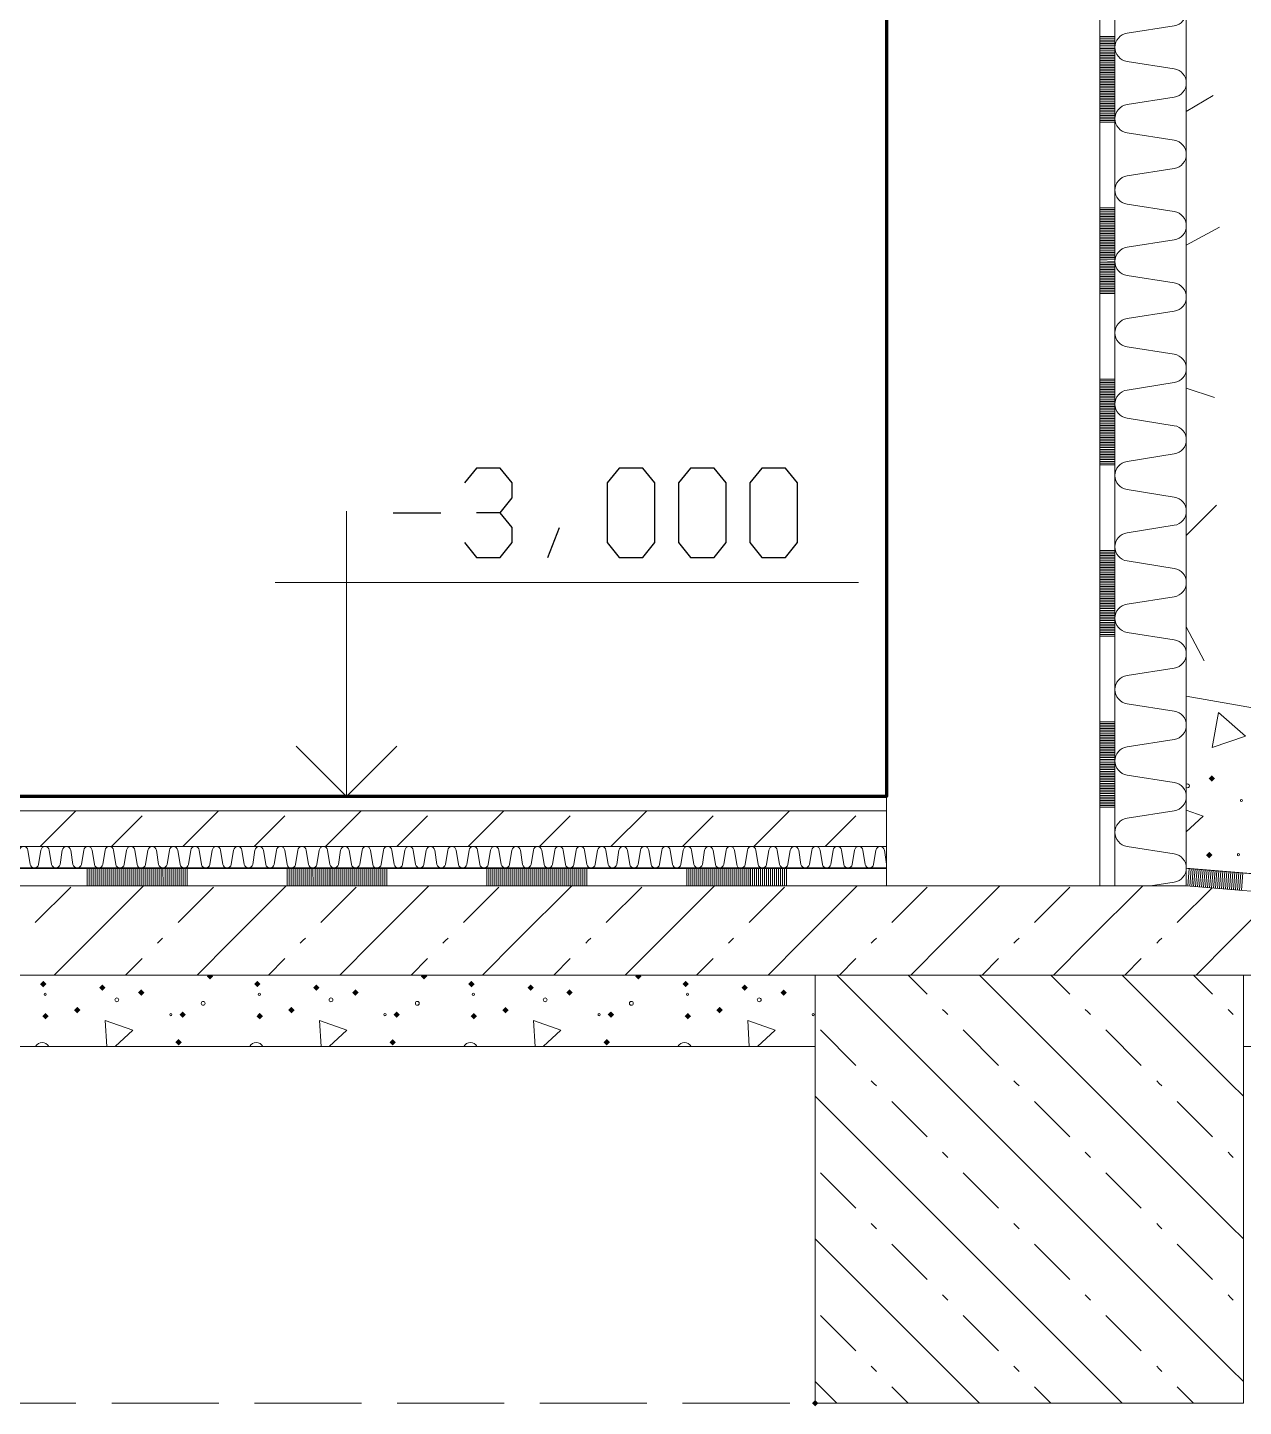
# Model space of a CAD drawing. Header units: millimetres. Extents: x 9557 to 76822, y 14597 to 67378.
# Drawn here: x 58604 to 60308, y 54485 to 56417 of the extents above; entities that cross this region are included whole.
import ezdxf

# ---------------------------------------------------------------- set-up
doc = ezdxf.new("R2010")
doc.units = ezdxf.units.MM
doc.layers.add('PDF_Geometry', color=7, linetype='Continuous')
doc.layers.add('PDF_Solid Fills', color=7, linetype='Continuous')

msp = doc.modelspace()

# ---------------------------------------------------------------- hatches: boundary and pattern name
at = {"layer": 'PDF_Solid Fills', "transparency": 33554559}
for points in [[(58855.2, 55088), (58857, 55089.8), (58862.3, 55089.8), (58864.2, 55088), (58859.7, 55083.5)], [(59155.2, 55088), (59157, 55089.8), (59162.3, 55089.8), (59164.2, 55088), (59159.7, 55083.5)], [(59455.2, 55088), (59457, 55089.8), (59462.3, 55089.8), (59464.2, 55088), (59459.7, 55083.5)]]:
    msp.add_hatch(color=256, dxfattribs=at).paths.add_polyline_path(points)

# ---------------------------------------------------------------- linework, layer by layer
at = {"layer": 'PDF_Geometry', "lineweight": 70}
msp.add_lwpolyline([(53260.5, 59639.8), (55883.6, 58167.8), (55883.6, 57989.8), (59807.6, 57989.8), (59807.6, 55339.8), (55883.6, 55339.8), (55883.6, 55506.5), (55586.6, 55506.5), (55586.6, 55673.1), (55289.6, 55673.1), (55289.6, 55839.8), (54992.6, 55839.8), (54992.6, 56006.5), (54695.6, 56006.5), (54695.6, 56173.1), (54398.6, 56173.1), (54398.6, 56339.8), (54101.6, 56339.8), (54101.6, 56506.5), (53804.6, 56506.5), (53804.6, 56673.1), (53507.6, 56673.1), (53507.6, 56839.8), (52457.6, 56839.8)], dxfattribs=at)
at = {"layer": 'PDF_Geometry', "lineweight": 18}
for points in [[(60227.6, 55214.8), (52037.6, 55214.8), (52037.6, 57939.8, -0.368896), (52054.5, 57959.6), (52120.7, 57970, 0.854062), (52120.7, 58009.6), (52054.5, 58020, -0.368936), (52037.6, 58039.8, -0.368904), (52054.5, 58059.6), (52120.7, 58070, 0.854086), (52120.7, 58109.6), (52054.5, 58120)], [(60106.6, 56390.4), (60127.6, 56389.8, -0.368925), (60144.5, 56409.6), (60210.7, 56420, 0.85407), (60210.7, 56459.6), (60144.5, 56470, -0.368925), (60127.6, 56489.8, -0.368893), (60144.5, 56509.6), (60210.7, 56520, 0.854054), (60210.7, 56559.6), (60144.5, 56570, -0.368925), (60127.6, 56589.8)], [(60106.6, 56289.6), (60127.6, 56289.6, -0.368925), (60144.5, 56309.6), (60210.7, 56320, 0.854069), (60210.7, 56359.6), (60144.5, 56370, -0.368893), (60127.6, 56389.8)], [(60106.6, 56090.4), (60127.6, 56089.8, -0.368925), (60144.5, 56109.6), (60210.7, 56120, 0.854069), (60210.7, 56159.6), (60144.5, 56170, -0.368925), (60127.6, 56189.8, -0.368893), (60144.5, 56209.6), (60210.7, 56220, 0.854055), (60210.7, 56259.6), (60144.5, 56270, -0.368925), (60127.6, 56289.8)], [(60144.5, 55570, -0.368925), (60127.6, 55589.8, -0.368893), (60144.5, 55609.6), (60210.7, 55620, 0.854055), (60210.7, 55659.6), (60144.5, 55670, -0.368925), (60127.6, 55689.8, -0.368924), (60144.5, 55709.6), (60210.7, 55720, 0.85407), (60210.7, 55759.6), (60144.5, 55770, -0.368893), (60127.6, 55789.8, -0.368925), (60144.5, 55809.6), (60210.7, 55820, 0.85407), (60210.7, 55859.6), (60144.5, 55870, -0.368925), (60127.6, 55889.8, -0.368893), (60144.5, 55909.6), (60210.7, 55920, 0.854054), (60210.7, 55959.6), (60144.5, 55970, -0.368925), (60127.6, 55989.8, -0.368925), (60144.5, 56009.6), (60210.7, 56020, 0.85407), (60210.7, 56059.6), (60144.5, 56070, -0.368893), (60127.6, 56089.8)], [(60106.6, 55389.6), (60127.6, 55389.8, -0.368925), (60144.5, 55409.6), (60210.7, 55420, 0.85407), (60210.7, 55459.6), (60144.5, 55470, -0.368893), (60127.6, 55489.8, -0.368924), (60144.5, 55509.6), (60210.7, 55520, 0.85407), (60210.7, 55559.6), (60144.5, 55570)], [(60177.6, 55214.8), (60210.7, 55220, 0.854062), (60210.7, 55259.6), (60144.5, 55270, -0.368909), (60127.6, 55289.8, -0.368914), (60144.5, 55309.6), (60210.7, 55320, 0.85407), (60210.7, 55359.6), (60144.5, 55370, -0.368909), (60127.6, 55389.8)], [(60227.6, 55352.8, 0.612227), (60231.9, 55355, 0.612345), (60227.6, 55357.1)], [(59807.6, 55239.8), (52457.6, 55239.8, 0.368974), (52463.5, 55244.9), (52466.7, 55264.7, -0.854072), (52478.5, 55264.7), (52481.7, 55244.8, 0.368974), (52487.6, 55239.8, 0.368906), (52493.5, 55244.9), (52496.7, 55264.7, -0.854067), (52508.5, 55264.7), (52511.7, 55244.8, 0.36894), (52517.6, 55239.8, 0.36894), (52523.5, 55244.9), (52526.7, 55264.7, -0.854071), (52538.5, 55264.7), (52541.7, 55244.8, 0.368906), (52547.2, 55239.3), (52547.2, 55214.8)], [(58592.7, 55264.7, -0.854046), (58604.5, 55264.7), (58607.7, 55244.8, 0.368926), (58613.6, 55239.8, 0.368954), (58619.5, 55244.9), (58622.7, 55264.7, -0.854057), (58634.5, 55264.7), (58637.7, 55244.8, 0.368887), (58643.6, 55239.8, 0.368993), (58649.5, 55244.9), (58652.7, 55264.7, -0.854085), (58664.5, 55264.7), (58667.7, 55244.8, 0.368955), (58673.6, 55239.8, 0.368926), (58679.5, 55244.9), (58682.7, 55264.7, -0.854088), (58694.5, 55264.7), (58697.7, 55244.8, 0.368926), (58703.6, 55239.8, 0.368955), (58709.5, 55244.9), (58712.7, 55264.7, -0.854057), (58724.5, 55264.7), (58727.7, 55244.8, 0.368993), (58733.6, 55239.8, 0.368886), (58739.5, 55244.9), (58742.7, 55264.7, -0.854087), (58754.5, 55264.7), (58757.7, 55244.8, 0.368955), (58763.2, 55239.3), (58763.2, 55214.8)], [(58794, 55214.8), (58793.6, 55239.8, -0.368926), (58787.7, 55244.9), (58784.5, 55264.7, 0.854088), (58772.7, 55264.7), (58769.5, 55244.9, -0.368926), (58763.6, 55239.8)], [(58793.6, 55239.8, 0.368955), (58799.5, 55244.9), (58802.7, 55264.7, -0.854098), (58814.5, 55264.7), (58817.7, 55244.8, 0.368993), (58823.6, 55239.8, 0.368953), (58829.5, 55244.9), (58832.7, 55264.7, -0.853982), (58844.5, 55264.7), (58847.7, 55244.8, 0.368955), (58853.6, 55239.8, 0.368993), (58859.5, 55244.9), (58862.7, 55264.7, -0.854088), (58874.5, 55264.7), (58877.7, 55244.8, 0.368954), (58883.6, 55239.8, 0.368926), (58889.5, 55244.9), (58892.7, 55264.7, -0.854046), (58904.5, 55264.7), (58907.7, 55244.8, 0.368926), (58913.6, 55239.8, 0.368952), (58919.5, 55244.9), (58922.7, 55264.7, -0.854056), (58934.5, 55264.7), (58937.7, 55244.8, 0.368887), (58943.6, 55239.8, 0.368993), (58949.5, 55244.9), (58952.7, 55264.7, -0.854088), (58964.5, 55264.7), (58967.7, 55244.8, 0.368954), (58973.2, 55239.3), (58973.2, 55214.8)], [(59004, 55214.8), (59003.6, 55239.8, -0.368924), (58997.7, 55244.9), (58994.5, 55264.7, 0.854087), (58982.7, 55264.7), (58979.5, 55244.9, -0.368926), (58973.6, 55239.8)], [(59003.6, 55239.8, 0.368952), (59009.5, 55244.9), (59012.7, 55264.7, -0.854056), (59024.5, 55264.7), (59027.7, 55244.8, 0.368993), (59033.6, 55239.8, 0.368887), (59039.5, 55244.9), (59042.7, 55264.7, -0.854088), (59054.5, 55264.7), (59057.7, 55244.8, 0.368954), (59063.6, 55239.8, 0.368926), (59069.5, 55244.9), (59072.7, 55264.7, -0.854087), (59084.5, 55264.7), (59087.7, 55244.8, 0.368924), (59093.6, 55239.3), (59093.6, 55214.8)], [(59093.6, 55239.8, 0.368954), (59099.5, 55244.9), (59102.7, 55264.7, -0.854097), (59114.5, 55264.7), (59117.7, 55244.8, 0.368993), (59123.6, 55239.8, 0.368954), (59129.5, 55244.9), (59132.7, 55264.7, -0.853983), (59144.5, 55264.7), (59147.7, 55244.8, 0.368954), (59153.6, 55239.8, 0.368993), (59159.5, 55244.9), (59162.7, 55264.7, -0.854087), (59174.5, 55264.7), (59177.7, 55244.8, 0.368953), (59183.6, 55239.8, 0.368926), (59189.5, 55244.9), (59192.7, 55264.7, -0.854045), (59204.5, 55264.7), (59207.7, 55244.8, 0.368926), (59213.6, 55239.8, 0.368954), (59219.5, 55244.9), (59222.7, 55264.7, -0.854057), (59234.5, 55264.7), (59237.7, 55244.8, 0.368887), (59243.6, 55239.8, 0.368993), (59249.5, 55244.9), (59252.7, 55264.7, -0.854087), (59264.5, 55264.7), (59267.7, 55244.8, 0.368953), (59273.6, 55239.8, 0.368926), (59279.5, 55244.9), (59282.7, 55264.7, -0.854088), (59294.5, 55264.7), (59297.7, 55244.8, 0.368926), (59303.6, 55239.3), (59303.6, 55214.8)], [(59303.6, 55239.8, 0.368954), (59309.5, 55244.9), (59312.7, 55264.7, -0.854057), (59324.5, 55264.7), (59327.7, 55244.8, 0.368993), (59333.6, 55239.8, 0.368887), (59339.5, 55244.9), (59342.7, 55264.7, -0.854084), (59354.5, 55264.7), (59357.7, 55244.8, 0.368955), (59363.6, 55239.8, 0.368926), (59369.5, 55244.9), (59372.7, 55264.7, -0.854088), (59384.5, 55264.7), (59387.7, 55244.8, 0.368926), (59393.6, 55239.8, 0.368955), (59399.5, 55244.9), (59402.7, 55264.7, -0.854098), (59414.5, 55264.7), (59417.7, 55244.8, 0.368993), (59423.6, 55239.8, 0.368955), (59429.5, 55244.9), (59432.7, 55264.7, -0.853981), (59444.5, 55264.7), (59447.7, 55244.8, 0.368955), (59453.6, 55239.8, 0.368993), (59459.5, 55244.9), (59462.7, 55264.7, -0.854088), (59474.5, 55264.7), (59477.7, 55244.8, 0.368954), (59483.6, 55239.8, 0.368926), (59489.5, 55244.9), (59492.7, 55264.7, -0.854046), (59504.5, 55264.7), (59507.7, 55244.8, 0.368926), (59513.6, 55239.8, 0.368955), (59519.5, 55244.9), (59522.7, 55264.7, -0.854056), (59534.5, 55264.7), (59537.7, 55244.8, 0.368887), (59543.6, 55239.8, 0.368993), (59549.5, 55244.9), (59552.7, 55264.7, -0.854088), (59564.5, 55264.7), (59567.7, 55244.8, 0.368954), (59573.6, 55239.8, 0.368926), (59579.5, 55244.9), (59582.7, 55264.7, -0.854087), (59594.5, 55264.7), (59597.7, 55244.8, 0.368926), (59603.2, 55239.3), (59603.2, 55214.8)], [(59634, 55214.8), (59633.6, 55239.8, -0.368993), (59627.7, 55244.9), (59624.5, 55264.7, 0.854056), (59612.7, 55264.7), (59609.5, 55244.9, -0.368953), (59603.6, 55239.8)], [(59807.6, 55245.2), (59804.5, 55264.7, 0.854045), (59792.7, 55264.7), (59789.5, 55244.9, -0.368924), (59783.6, 55239.8, -0.368952), (59777.7, 55244.9), (59774.5, 55264.7, 0.854087), (59762.7, 55264.7), (59759.5, 55244.9, -0.368993), (59753.6, 55239.8, -0.368954), (59747.7, 55244.9), (59744.5, 55264.7, 0.853983), (59732.7, 55264.7), (59729.5, 55244.9, -0.368954), (59723.6, 55239.8, -0.368993), (59717.7, 55244.9), (59714.5, 55264.7, 0.854097), (59702.7, 55264.7), (59699.5, 55244.9, -0.368952), (59693.6, 55239.8, -0.368926), (59687.7, 55244.9), (59684.5, 55264.7, 0.854087), (59672.7, 55264.7), (59669.5, 55244.9, -0.368926), (59663.6, 55239.8, -0.368954), (59657.7, 55244.9), (59654.5, 55264.7, 0.854088), (59642.7, 55264.7), (59639.5, 55244.9, -0.368887), (59633.6, 55239.8)]]:
    msp.add_lwpolyline(points, format="xyb", dxfattribs=at)
for points in [[(60227.6, 57889.8), (60227.6, 55214.8), (60329.9, 55206.4), (60331.9, 55230.8), (60229.6, 55239.2), (60331.9, 55230.8), (60229.6, 55239.2), (60331.9, 55230.8), (60229.6, 55239.2), (60331.9, 55230.8), (60471.5, 55219.4), (60611, 55207.9), (60750.5, 55196.5), (60890.1, 55185), (61029.6, 55173.6), (60890.1, 55185), (60750.5, 55196.5), (60611, 55207.9), (60471.5, 55219.4), (60331.9, 55230.8), (60229.6, 55239.2)], [(60307.6, 54989.8), (61027.6, 54989.8), (61027.6, 56589.8), (61778.2, 57889.8)], [(60127.6, 56284.8), (60106.6, 56284.8), (60106.6, 56404.8), (60106.6, 56284.8), (60106.6, 56404.8), (60106.6, 56284.8), (60106.6, 56404.8), (60127.6, 56404.8), (60127.6, 56524.8), (60127.6, 56644.8)], [(60106.6, 56524.8), (60106.6, 56404.8), (60106.6, 56284.8), (60106.6, 56164.8), (60106.6, 56044.8), (60106.6, 55924.8), (60106.6, 55804.8), (60106.6, 55684.8), (60106.6, 55564.8), (60106.6, 55444.8), (60106.6, 55324.8), (60106.6, 55214.8), (60106.6, 55324.8), (60106.6, 55444.8), (60106.6, 55564.8), (60106.6, 55684.8), (60106.6, 55804.8), (60106.6, 55924.8), (60106.6, 56044.8), (60106.6, 56164.8), (60106.6, 56284.8), (60106.6, 56404.8), (60106.6, 56524.8)], [(60127.6, 56044.8), (60106.6, 56044.8), (60106.6, 56164.8), (60106.6, 56044.8), (60106.6, 56164.8), (60106.6, 56044.8), (60106.6, 56164.8), (60127.6, 56164.8), (60127.6, 56284.8), (60127.6, 56404.8)], [(60106.6, 56402.4), (60127.6, 56402.4)], [(60106.6, 56400), (60127.6, 56400)], [(60106.6, 56397.6), (60127.6, 56397.6)], [(60106.6, 56395.2), (60127.6, 56395.2)], [(60106.6, 56392.8), (60127.6, 56392.8)], [(60106.6, 56388), (60127.6, 56388)], [(60106.6, 56385.6), (60127.6, 56385.6)], [(60106.6, 56383.2), (60127.6, 56383.2)], [(60106.6, 56380.8), (60127.6, 56380.8)], [(60106.6, 56378.4), (60127.6, 56378.4)], [(60106.6, 56376), (60127.6, 56376)], [(60106.6, 56373.6), (60127.6, 56373.6)], [(60106.6, 56371.2), (60127.6, 56371.2)], [(60106.6, 56368.8), (60127.6, 56368.8)], [(60106.6, 56366.4), (60127.6, 56366.4)], [(60106.6, 56364), (60127.6, 56364)], [(60106.6, 56361.6), (60127.6, 56361.6)], [(60106.6, 56359.2), (60127.6, 56359.2)], [(60106.6, 56356.8), (60127.6, 56356.8)], [(60106.6, 56354.4), (60127.6, 56354.4)], [(60106.6, 56352), (60127.6, 56352)], [(60106.6, 56349.6), (60127.6, 56349.6)], [(60106.6, 56347.2), (60127.6, 56347.2)], [(60106.6, 56344.8), (60127.6, 56344.8)], [(60106.6, 56342.4), (60127.6, 56342.4)], [(60106.6, 56340), (60127.6, 56340)], [(60106.6, 56337.6), (60127.6, 56337.6)], [(60106.6, 56335.2), (60127.6, 56335.2)], [(60106.6, 56332.8), (60127.6, 56332.8)], [(60106.6, 56330.4), (60127.6, 56330.4)], [(60106.6, 56328), (60127.6, 56328)], [(60106.6, 56325.6), (60127.6, 56325.6)], [(60106.6, 56323.2), (60127.6, 56323.2)], [(60106.6, 56320.8), (60127.6, 56320.8)], [(60106.6, 56318.4), (60127.6, 56318.4)], [(60106.6, 56316), (60127.6, 56316)], [(60106.6, 56313.6), (60127.6, 56313.6)], [(60106.6, 56311.2), (60127.6, 56311.2)], [(60106.6, 56308.8), (60127.6, 56308.8)], [(60106.6, 56306.4), (60127.6, 56306.4)], [(60106.6, 56304), (60127.6, 56304)], [(60227.6, 56299.9), (60265.2, 56322.2)], [(60106.6, 56301.6), (60127.6, 56301.6)], [(60106.6, 56299.2), (60127.6, 56299.2)], [(60106.6, 56296.8), (60127.6, 56296.8)], [(60106.6, 56294.4), (60127.6, 56294.4)], [(60106.6, 56292), (60127.6, 56292)], [(60106.6, 56287.2), (60127.6, 56287.2)], [(60127.6, 55804.8), (60106.6, 55804.8), (60106.6, 55924.8), (60106.6, 55804.8), (60106.6, 55924.8), (60106.6, 55804.8), (60106.6, 55924.8), (60127.6, 55924.8), (60127.6, 56044.8), (60127.6, 56164.8)], [(60106.6, 56162.4), (60127.6, 56162.4)], [(60106.6, 56160), (60127.6, 56160)], [(60106.6, 56157.6), (60127.6, 56157.6)], [(60106.6, 56155.2), (60127.6, 56155.2)], [(60106.6, 56152.8), (60127.6, 56152.8)], [(60106.6, 56150.4), (60127.6, 56150.4)], [(60106.6, 56148), (60127.6, 56148)], [(60106.6, 56145.6), (60127.6, 56145.6)], [(60106.6, 56143.2), (60127.6, 56143.2)], [(60106.6, 56140.8), (60127.6, 56140.8)], [(60106.6, 56138.4), (60127.6, 56138.4)], [(60106.6, 56136), (60127.6, 56136)], [(60106.6, 56133.6), (60127.6, 56133.6)], [(60106.6, 56131.2), (60127.6, 56131.2)], [(60274.2, 56137.7), (60227.6, 56112.4)], [(60106.6, 56128.8), (60127.6, 56128.8)], [(60106.6, 56126.4), (60127.6, 56126.4)], [(60106.6, 56124), (60127.6, 56124)], [(60106.6, 56121.6), (60127.6, 56121.6)], [(60106.6, 56119.2), (60127.6, 56119.2)], [(60106.6, 56116.8), (60127.6, 56116.8)], [(60106.6, 56114.4), (60127.6, 56114.4)], [(60106.6, 56112), (60127.6, 56112)], [(60106.6, 56109.6), (60127.6, 56109.6)], [(60106.6, 56107.2), (60127.6, 56107.2)], [(60106.6, 56104.8), (60127.6, 56104.8)], [(60106.6, 56102.4), (60127.6, 56102.4)], [(60106.6, 56100), (60127.6, 56100)], [(60106.6, 56097.6), (60127.6, 56097.6)], [(60106.6, 56095.2), (60127.6, 56095.2)], [(60106.6, 56092.8), (60127.6, 56092.8)], [(60106.6, 56088), (60127.6, 56088)], [(60106.6, 56085.6), (60127.6, 56085.6)], [(60106.6, 56083.2), (60127.6, 56083.2)], [(60106.6, 56080.8), (60127.6, 56080.8)], [(60106.6, 56078.4), (60127.6, 56078.4)], [(60106.6, 56076), (60127.6, 56076)], [(60106.6, 56073.6), (60127.6, 56073.6)], [(60106.6, 56071.2), (60127.6, 56071.2)], [(60106.6, 56068.8), (60127.6, 56068.8)], [(60106.6, 56066.4), (60127.6, 56066.4)], [(60106.6, 56064), (60127.6, 56064)], [(60106.6, 56061.6), (60127.6, 56061.6)], [(60106.6, 56059.2), (60127.6, 56059.2)], [(60106.6, 56056.8), (60127.6, 56056.8)], [(60106.6, 56054.4), (60127.6, 56054.4)], [(60106.6, 56052), (60127.6, 56052)], [(60106.6, 56049.6), (60127.6, 56049.6)], [(60106.6, 56047.2), (60127.6, 56047.2)], [(60127.6, 55564.8), (60106.6, 55564.8), (60106.6, 55684.8), (60106.6, 55564.8), (60106.6, 55684.8), (60106.6, 55564.8), (60106.6, 55684.8), (60127.6, 55684.8), (60127.6, 55804.8), (60127.6, 55924.8)], [(60106.6, 55922.4), (60127.6, 55922.4)], [(60106.6, 55920), (60127.6, 55920)], [(60106.6, 55917.6), (60127.6, 55917.6)], [(60106.6, 55915.2), (60127.6, 55915.2)], [(60106.6, 55912.8), (60127.6, 55912.8)], [(60106.6, 55910.4), (60127.6, 55910.4)], [(60106.6, 55908), (60127.6, 55908)], [(60106.6, 55905.6), (60127.6, 55905.6)], [(60106.6, 55903.2), (60127.6, 55903.2)], [(60106.6, 55900.8), (60127.6, 55900.8)], [(60106.6, 55898.4), (60127.6, 55898.4)], [(60227.6, 55912.1), (60267, 55899.2)], [(60106.6, 55896), (60127.6, 55896)], [(60106.6, 55893.6), (60127.6, 55893.6)], [(60106.6, 55891.2), (60127.6, 55891.2)], [(60106.6, 55888.8), (60127.6, 55888.8)], [(60106.6, 55886.4), (60127.6, 55886.4)], [(60106.6, 55884), (60127.6, 55884)], [(60106.6, 55881.6), (60127.6, 55881.6)], [(60106.6, 55879.2), (60127.6, 55879.2)], [(60106.6, 55876.8), (60127.6, 55876.8)], [(60106.6, 55874.4), (60127.6, 55874.4)], [(60106.6, 55872), (60127.6, 55872)], [(60106.6, 55869.6), (60127.6, 55869.6)], [(60106.6, 55867.2), (60127.6, 55867.2)], [(60106.6, 55864.8), (60127.6, 55864.8)], [(60106.6, 55862.4), (60127.6, 55862.4)], [(60106.6, 55860), (60127.6, 55860)], [(60106.6, 55857.6), (60127.6, 55857.6)], [(60106.6, 55855.2), (60127.6, 55855.2)], [(60106.6, 55852.8), (60127.6, 55852.8)], [(60106.6, 55850.4), (60127.6, 55850.4)], [(60106.6, 55848), (60127.6, 55848)], [(60106.6, 55845.6), (60127.6, 55845.6)], [(60106.6, 55843.2), (60127.6, 55843.2)], [(60106.6, 55840.8), (60127.6, 55840.8)], [(60106.6, 55838.4), (60127.6, 55838.4)], [(60106.6, 55836), (60127.6, 55836)], [(60106.6, 55833.6), (60127.6, 55833.6)], [(60106.6, 55831.2), (60127.6, 55831.2)], [(60106.6, 55828.8), (60127.6, 55828.8)], [(60106.6, 55826.4), (60127.6, 55826.4)], [(60106.6, 55824), (60127.6, 55824)], [(60106.6, 55821.6), (60127.6, 55821.6)], [(60106.6, 55819.2), (60127.6, 55819.2)], [(60106.6, 55816.8), (60127.6, 55816.8)], [(60106.6, 55814.4), (60127.6, 55814.4)], [(60106.6, 55812), (60127.6, 55812)], [(60106.6, 55809.6), (60127.6, 55809.6)], [(60106.6, 55807.2), (60127.6, 55807.2)], [(60227.6, 55705.9), (60269.7, 55748)], [(59050.9, 55339.8), (59050.9, 55739.8)], [(60127.6, 55324.8), (60106.6, 55324.8), (60106.6, 55444.8), (60106.6, 55324.8), (60106.6, 55444.8), (60106.6, 55324.8), (60106.6, 55444.8), (60127.6, 55444.8), (60127.6, 55564.8), (60127.6, 55684.8)], [(60106.6, 55682.4), (60127.6, 55682.4)], [(60106.6, 55680), (60127.6, 55680)], [(60106.6, 55677.6), (60127.6, 55677.6)], [(60106.6, 55675.2), (60127.6, 55675.2)], [(60106.6, 55672.8), (60127.6, 55672.8)], [(60106.6, 55670.4), (60127.6, 55670.4)], [(60106.6, 55668), (60127.6, 55668)], [(60106.6, 55665.6), (60127.6, 55665.6)], [(60106.6, 55663.2), (60127.6, 55663.2)], [(60106.6, 55660.8), (60127.6, 55660.8)], [(60106.6, 55658.4), (60127.6, 55658.4)], [(60106.6, 55656), (60127.6, 55656)], [(60106.6, 55653.6), (60127.6, 55653.6)], [(60106.6, 55651.2), (60127.6, 55651.2)], [(60106.6, 55648.8), (60127.6, 55648.8)], [(58950.9, 55639.8), (59768.5, 55639.8)], [(60106.6, 55646.4), (60127.6, 55646.4)], [(60106.6, 55644), (60127.6, 55644)], [(60106.6, 55641.6), (60127.6, 55641.6)], [(60106.6, 55639.2), (60127.6, 55639.2)], [(60106.6, 55636.8), (60127.6, 55636.8)], [(60106.6, 55634.4), (60127.6, 55634.4)], [(60106.6, 55632), (60127.6, 55632)], [(60106.6, 55629.6), (60127.6, 55629.6)], [(60106.6, 55627.2), (60127.6, 55627.2)], [(60106.6, 55624.8), (60127.6, 55624.8)], [(60106.6, 55622.4), (60127.6, 55622.4)], [(60106.6, 55620), (60127.6, 55620)], [(60106.6, 55617.6), (60127.6, 55617.6)], [(60106.6, 55615.2), (60127.6, 55615.2)], [(60106.6, 55612.8), (60127.6, 55612.8)], [(60106.6, 55610.4), (60127.6, 55610.4)], [(60106.6, 55608), (60127.6, 55608)], [(60106.6, 55605.6), (60127.6, 55605.6)], [(60106.6, 55603.2), (60127.6, 55603.2)], [(60106.6, 55600.8), (60127.6, 55600.8)], [(60106.6, 55598.4), (60127.6, 55598.4)], [(60106.6, 55596), (60127.6, 55596)], [(60106.6, 55593.6), (60127.6, 55593.6)], [(60106.6, 55591.2), (60127.6, 55591.2)], [(60106.6, 55588.8), (60127.6, 55588.8)], [(60106.6, 55586.4), (60127.6, 55586.4)], [(60106.6, 55584), (60127.6, 55584)], [(60106.6, 55581.6), (60127.6, 55581.6)], [(60106.6, 55579.2), (60127.6, 55579.2)], [(60106.6, 55576.8), (60127.6, 55576.8)], [(60106.6, 55574.4), (60127.6, 55574.4)], [(60106.6, 55572), (60127.6, 55572)], [(60227.6, 55577.8), (60252.6, 55530.2)], [(60106.6, 55569.6), (60127.6, 55569.6)], [(60106.6, 55567.2), (60127.6, 55567.2)], [(61027.6, 55339.8), (60227.6, 55480.8)], [(60106.6, 55442.4), (60127.6, 55442.4)], [(60106.6, 55440), (60127.6, 55440)], [(60106.6, 55437.6), (60127.6, 55437.6)], [(60106.6, 55435.2), (60127.6, 55435.2)], [(60127.6, 55444.8), (60127.6, 55324.8), (60127.6, 55214.8)], [(60106.6, 55432.8), (60127.6, 55432.8)], [(60106.6, 55430.4), (60127.6, 55430.4)], [(60106.6, 55428), (60127.6, 55428)], [(60106.6, 55425.6), (60127.6, 55425.6)], [(60106.6, 55423.2), (60127.6, 55423.2)], [(60106.6, 55420.8), (60127.6, 55420.8)], [(60106.6, 55418.4), (60127.6, 55418.4)], [(60106.6, 55416), (60127.6, 55416)], [(58980.2, 55410.5), (59050.9, 55339.8), (59121.6, 55410.5)], [(60106.6, 55413.6), (60127.6, 55413.6)], [(60106.6, 55411.2), (60127.6, 55411.2)], [(60106.6, 55408.8), (60127.6, 55408.8)], [(60106.6, 55406.4), (60127.6, 55406.4)], [(60106.6, 55404), (60127.6, 55404)], [(60106.6, 55401.6), (60127.6, 55401.6)], [(60106.6, 55399.2), (60127.6, 55399.2)], [(60106.6, 55396.8), (60127.6, 55396.8)], [(60106.6, 55394.4), (60127.6, 55394.4)], [(60106.6, 55392), (60127.6, 55392)], [(60106.6, 55387.2), (60127.6, 55387.2)], [(60106.6, 55384.8), (60127.6, 55384.8)], [(60106.6, 55382.4), (60127.6, 55382.4)], [(60106.6, 55380), (60127.6, 55380)], [(60106.6, 55377.6), (60127.6, 55377.6)], [(60106.6, 55375.2), (60127.6, 55375.2)], [(60106.6, 55372.8), (60127.6, 55372.8)], [(60106.6, 55370.4), (60127.6, 55370.4)], [(60106.6, 55368), (60127.6, 55368)], [(60106.6, 55365.6), (60127.6, 55365.6)], [(60106.6, 55363.2), (60127.6, 55363.2)], [(60106.6, 55360.8), (60127.6, 55360.8)], [(60106.6, 55358.4), (60127.6, 55358.4)], [(59527.6, 55214.8), (59527.6, 55239.3), (59667.6, 55239.3), (59527.6, 55239.3), (59667.6, 55239.3), (59527.6, 55239.3), (59667.6, 55239.3), (59667.6, 55214.8), (59807.6, 55214.8), (59807.6, 55339.8)], [(60106.6, 55356), (60127.6, 55356)], [(60106.6, 55353.6), (60127.6, 55353.6)], [(60106.6, 55351.2), (60127.6, 55351.2)], [(60106.6, 55348.8), (60127.6, 55348.8)], [(60106.6, 55346.4), (60127.6, 55346.4)], [(60106.6, 55344), (60127.6, 55344)], [(60106.6, 55341.6), (60127.6, 55341.6)], [(60106.6, 55339.2), (60127.6, 55339.2)], [(55883.6, 55319.8), (59807.6, 55319.8)], [(58621.5, 55269.8), (58671.5, 55319.8)], [(58821.5, 55269.8), (58871.5, 55319.8)], [(59021.5, 55269.8), (59071.5, 55319.8)], [(59221.5, 55269.8), (59271.5, 55319.8)], [(59421.5, 55269.8), (59471.5, 55319.8)], [(59621.5, 55269.8), (59671.5, 55319.8)], [(60106.6, 55336.8), (60127.6, 55336.8)], [(60106.6, 55334.4), (60127.6, 55334.4)], [(60106.6, 55332), (60127.6, 55332)], [(60106.6, 55329.6), (60127.6, 55329.6)], [(60106.6, 55327.2), (60127.6, 55327.2)], [(60227.6, 55290.6), (60251.4, 55312.4), (60227.6, 55320.7)], [(58721.5, 55269.8), (58764.5, 55312.8)], [(58921.5, 55269.8), (58964.5, 55312.8)], [(59121.5, 55269.8), (59164.5, 55312.8)], [(59321.5, 55269.8), (59364.5, 55312.8)], [(59521.5, 55269.8), (59564.5, 55312.8)], [(59721.5, 55269.8), (59764.5, 55312.8)], [(55883.6, 55269.8), (59807.6, 55269.8)], [(58407.6, 55214.8), (58407.6, 55239.3), (58547.6, 55239.3), (58407.6, 55239.3), (58547.6, 55239.3), (58407.6, 55239.3), (58547.6, 55239.3), (58547.6, 55214.8), (58687.6, 55214.8), (58827.6, 55214.8)], [(58547.6, 55239.3), (58687.6, 55239.3), (58827.6, 55239.3), (58967.6, 55239.3), (59107.6, 55239.3), (59247.6, 55239.3), (59387.6, 55239.3), (59527.6, 55239.3), (59667.6, 55239.3), (59807.6, 55239.3), (59667.6, 55239.3), (59527.6, 55239.3), (59387.6, 55239.3), (59247.6, 55239.3), (59107.6, 55239.3), (58967.6, 55239.3), (58827.6, 55239.3), (58687.6, 55239.3), (58547.6, 55239.3)], [(58687.6, 55214.8), (58687.6, 55239.3), (58827.6, 55239.3), (58687.6, 55239.3), (58827.6, 55239.3), (58687.6, 55239.3), (58827.6, 55239.3), (58827.6, 55214.8), (58967.6, 55214.8), (59107.6, 55214.8)], [(58690.4, 55239.3), (58690.4, 55214.8)], [(58693.2, 55239.3), (58693.2, 55214.8)], [(58696, 55239.3), (58696, 55214.8)], [(58698.8, 55239.3), (58698.8, 55214.8)], [(58701.6, 55239.3), (58701.6, 55214.8)], [(58704.4, 55239.3), (58704.4, 55214.8)], [(58707.2, 55239.3), (58707.2, 55214.8)], [(58710, 55239.3), (58710, 55214.8)], [(58712.8, 55239.3), (58712.8, 55214.8)], [(58715.6, 55239.3), (58715.6, 55214.8)], [(58718.4, 55239.3), (58718.4, 55214.8)], [(58721.2, 55239.3), (58721.2, 55214.8)], [(58724, 55239.3), (58724, 55214.8)], [(58726.8, 55239.3), (58726.8, 55214.8)], [(58729.6, 55239.3), (58729.6, 55214.8)], [(58732.4, 55239.3), (58732.4, 55214.8)], [(58735.2, 55239.3), (58735.2, 55214.8)], [(58738, 55239.3), (58738, 55214.8)], [(58740.8, 55239.3), (58740.8, 55214.8)], [(58743.6, 55239.3), (58743.6, 55214.8)], [(58746.4, 55239.3), (58746.4, 55214.8)], [(58749.2, 55239.3), (58749.2, 55214.8)], [(58752, 55239.3), (58752, 55214.8)], [(58754.8, 55239.3), (58754.8, 55214.8)], [(58757.6, 55239.3), (58757.6, 55214.8)], [(58760.4, 55239.3), (58760.4, 55214.8)], [(58766, 55239.3), (58766, 55214.8)], [(58768.8, 55239.3), (58768.8, 55214.8)], [(58771.6, 55239.3), (58771.6, 55214.8)], [(58774.4, 55239.3), (58774.4, 55214.8)], [(58777.2, 55239.3), (58777.2, 55214.8)], [(58780, 55239.3), (58780, 55214.8)], [(58782.8, 55239.3), (58782.8, 55214.8)], [(58785.6, 55239.3), (58785.6, 55214.8)], [(58788.4, 55239.3), (58788.4, 55214.8)], [(58791.2, 55239.3), (58791.2, 55214.8)], [(58796.8, 55239.3), (58796.8, 55214.8)], [(58799.6, 55239.3), (58799.6, 55214.8)], [(58802.4, 55239.3), (58802.4, 55214.8)], [(58805.2, 55239.3), (58805.2, 55214.8)], [(58808, 55239.3), (58808, 55214.8)], [(58810.8, 55239.3), (58810.8, 55214.8)], [(58813.6, 55239.3), (58813.6, 55214.8)], [(58816.4, 55239.3), (58816.4, 55214.8)], [(58819.2, 55239.3), (58819.2, 55214.8)], [(58822, 55239.3), (58822, 55214.8)], [(58824.8, 55239.3), (58824.8, 55214.8)], [(58967.6, 55214.8), (58967.6, 55239.3), (59107.6, 55239.3), (58967.6, 55239.3), (59107.6, 55239.3), (58967.6, 55239.3), (59107.6, 55239.3), (59107.6, 55214.8), (59247.6, 55214.8), (59387.6, 55214.8)], [(58970.4, 55239.3), (58970.4, 55214.8)], [(58976, 55239.3), (58976, 55214.8)], [(58978.8, 55239.3), (58978.8, 55214.8)], [(58981.6, 55239.3), (58981.6, 55214.8)], [(58984.4, 55239.3), (58984.4, 55214.8)], [(58987.2, 55239.3), (58987.2, 55214.8)], [(58990, 55239.3), (58990, 55214.8)], [(58992.8, 55239.3), (58992.8, 55214.8)], [(58995.6, 55239.3), (58995.6, 55214.8)], [(58998.4, 55239.3), (58998.4, 55214.8)], [(59001.2, 55239.3), (59001.2, 55214.8)], [(59006.8, 55239.3), (59006.8, 55214.8)], [(59009.6, 55239.3), (59009.6, 55214.8)], [(59012.4, 55239.3), (59012.4, 55214.8)], [(59015.2, 55239.3), (59015.2, 55214.8)], [(59018, 55239.3), (59018, 55214.8)], [(59020.8, 55239.3), (59020.8, 55214.8)], [(59023.6, 55239.3), (59023.6, 55214.8)], [(59026.4, 55239.3), (59026.4, 55214.8)], [(59029.2, 55239.3), (59029.2, 55214.8)], [(59032, 55239.3), (59032, 55214.8)], [(59034.8, 55239.3), (59034.8, 55214.8)], [(59037.6, 55239.3), (59037.6, 55214.8)], [(59040.4, 55239.3), (59040.4, 55214.8)], [(59043.2, 55239.3), (59043.2, 55214.8)], [(59046, 55239.3), (59046, 55214.8)], [(59048.8, 55239.3), (59048.8, 55214.8)], [(59051.6, 55239.3), (59051.6, 55214.8)], [(59054.4, 55239.3), (59054.4, 55214.8)], [(59057.2, 55239.3), (59057.2, 55214.8)], [(59060, 55239.3), (59060, 55214.8)], [(59062.8, 55239.3), (59062.8, 55214.8)], [(59065.6, 55239.3), (59065.6, 55214.8)], [(59068.4, 55239.3), (59068.4, 55214.8)], [(59071.2, 55239.3), (59071.2, 55214.8)], [(59074, 55239.3), (59074, 55214.8)], [(59076.8, 55239.3), (59076.8, 55214.8)], [(59079.6, 55239.3), (59079.6, 55214.8)], [(59082.4, 55239.3), (59082.4, 55214.8)], [(59085.2, 55239.3), (59085.2, 55214.8)], [(59088, 55239.3), (59088, 55214.8)], [(59090.8, 55239.3), (59090.8, 55214.8)], [(59096.4, 55239.3), (59096.4, 55214.8)], [(59099.2, 55239.3), (59099.2, 55214.8)], [(59102, 55239.3), (59102, 55214.8)], [(59104.8, 55239.3), (59104.8, 55214.8)], [(59247.6, 55214.8), (59247.6, 55239.3), (59387.6, 55239.3), (59247.6, 55239.3), (59387.6, 55239.3), (59247.6, 55239.3), (59387.6, 55239.3), (59387.6, 55214.8), (59527.6, 55214.8), (59667.6, 55214.8)], [(59250.4, 55239.3), (59250.4, 55214.8)], [(59253.2, 55239.3), (59253.2, 55214.8)], [(59256, 55239.3), (59256, 55214.8)], [(59258.8, 55239.3), (59258.8, 55214.8)], [(59261.6, 55239.3), (59261.6, 55214.8)], [(59264.4, 55239.3), (59264.4, 55214.8)], [(59267.2, 55239.3), (59267.2, 55214.8)], [(59270, 55239.3), (59270, 55214.8)], [(59272.8, 55239.3), (59272.8, 55214.8)], [(59275.6, 55239.3), (59275.6, 55214.8)], [(59278.4, 55239.3), (59278.4, 55214.8)], [(59281.2, 55239.3), (59281.2, 55214.8)], [(59284, 55239.3), (59284, 55214.8)], [(59286.8, 55239.3), (59286.8, 55214.8)], [(59289.6, 55239.3), (59289.6, 55214.8)], [(59292.4, 55239.3), (59292.4, 55214.8)], [(59295.2, 55239.3), (59295.2, 55214.8)], [(59298, 55239.3), (59298, 55214.8)], [(59300.8, 55239.3), (59300.8, 55214.8)], [(59306.4, 55239.3), (59306.4, 55214.8)], [(59309.2, 55239.3), (59309.2, 55214.8)], [(59312, 55239.3), (59312, 55214.8)], [(59314.8, 55239.3), (59314.8, 55214.8)], [(59317.6, 55239.3), (59317.6, 55214.8)], [(59320.4, 55239.3), (59320.4, 55214.8)], [(59323.2, 55239.3), (59323.2, 55214.8)], [(59326, 55239.3), (59326, 55214.8)], [(59328.8, 55239.3), (59328.8, 55214.8)], [(59331.6, 55239.3), (59331.6, 55214.8)], [(59334.4, 55239.3), (59334.4, 55214.8)], [(59337.2, 55239.3), (59337.2, 55214.8)], [(59340, 55239.3), (59340, 55214.8)], [(59342.8, 55239.3), (59342.8, 55214.8)], [(59345.6, 55239.3), (59345.6, 55214.8)], [(59348.4, 55239.3), (59348.4, 55214.8)], [(59351.2, 55239.3), (59351.2, 55214.8)], [(59354, 55239.3), (59354, 55214.8)], [(59356.8, 55239.3), (59356.8, 55214.8)], [(59359.6, 55239.3), (59359.6, 55214.8)], [(59362.4, 55239.3), (59362.4, 55214.8)], [(59365.2, 55239.3), (59365.2, 55214.8)], [(59368, 55239.3), (59368, 55214.8)], [(59370.8, 55239.3), (59370.8, 55214.8)], [(59373.6, 55239.3), (59373.6, 55214.8)], [(59376.4, 55239.3), (59376.4, 55214.8)], [(59379.2, 55239.3), (59379.2, 55214.8)], [(59382, 55239.3), (59382, 55214.8)], [(59384.8, 55239.3), (59384.8, 55214.8)], [(59530.4, 55239.3), (59530.4, 55214.8)], [(59533.2, 55239.3), (59533.2, 55214.8)], [(59536, 55239.3), (59536, 55214.8)], [(59538.8, 55239.3), (59538.8, 55214.8)], [(59541.6, 55239.3), (59541.6, 55214.8)], [(59544.4, 55239.3), (59544.4, 55214.8)], [(59547.2, 55239.3), (59547.2, 55214.8)], [(59550, 55239.3), (59550, 55214.8)], [(59552.8, 55239.3), (59552.8, 55214.8)], [(59555.6, 55239.3), (59555.6, 55214.8)], [(59558.4, 55239.3), (59558.4, 55214.8)], [(59561.2, 55239.3), (59561.2, 55214.8)], [(59564, 55239.3), (59564, 55214.8)], [(59566.8, 55239.3), (59566.8, 55214.8)], [(59569.6, 55239.3), (59569.6, 55214.8)], [(59572.4, 55239.3), (59572.4, 55214.8)], [(59575.2, 55239.3), (59575.2, 55214.8)], [(59578, 55239.3), (59578, 55214.8)], [(59580.8, 55239.3), (59580.8, 55214.8)], [(59583.6, 55239.3), (59583.6, 55214.8)], [(59586.4, 55239.3), (59586.4, 55214.8)], [(59589.2, 55239.3), (59589.2, 55214.8)], [(59592, 55239.3), (59592, 55214.8)], [(59594.8, 55239.3), (59594.8, 55214.8)], [(59597.6, 55239.3), (59597.6, 55214.8)], [(59600.4, 55239.3), (59600.4, 55214.8)], [(59606, 55239.3), (59606, 55214.8)], [(59608.8, 55239.3), (59608.8, 55214.8)], [(59611.6, 55239.3), (59611.6, 55214.8)], [(59614.4, 55239.3), (59614.4, 55214.8)], [(59617.2, 55239.3), (59617.2, 55214.8)], [(59620, 55239.3), (59620, 55214.8)], [(59622.8, 55239.3), (59622.8, 55214.8)], [(59625.6, 55239.3), (59625.6, 55214.8)], [(59628.4, 55239.3), (59628.4, 55214.8)], [(59631.2, 55239.3), (59631.2, 55214.8)], [(59636.8, 55239.3), (59636.8, 55214.8)], [(59639.6, 55239.3), (59639.6, 55214.8)], [(59642.4, 55239.3), (59642.4, 55214.8)], [(59645.2, 55239.3), (59645.2, 55214.8)], [(59648, 55239.3), (59648, 55214.8)], [(59650.8, 55239.3), (59650.8, 55214.8)], [(59653.6, 55239.3), (59653.6, 55214.8)], [(59656.4, 55239.3), (59656.4, 55214.8)], [(59659.2, 55239.3), (59659.2, 55214.8)], [(59662, 55239.3), (59662, 55214.8)], [(59664.8, 55239.3), (59664.8, 55214.8)], [(61027.6, 55173.9), (60227.6, 55239.5)], [(60231.5, 55239), (60229.5, 55214.6)], [(60234.3, 55238.8), (60232.3, 55214.4)], [(60237.1, 55238.6), (60235.1, 55214.2)], [(60239.8, 55238.4), (60237.8, 55213.9)], [(60242.6, 55238.1), (60240.6, 55213.7)], [(60245.4, 55237.9), (60243.4, 55213.5)], [(60248.2, 55237.7), (60246.2, 55213.3)], [(60251, 55237.4), (60249, 55213)], [(60253.8, 55237.2), (60251.8, 55212.8)], [(60256.6, 55237), (60254.6, 55212.6)], [(60259.4, 55236.8), (60257.4, 55212.3)], [(60262.2, 55236.5), (60260.2, 55212.1)], [(60265, 55236.3), (60263, 55211.9)], [(60267.8, 55236.1), (60265.8, 55211.7)], [(60270.5, 55235.8), (60268.5, 55211.4)], [(60273.3, 55235.6), (60271.3, 55211.2)], [(60276.1, 55235.4), (60274.1, 55211)], [(60278.9, 55235.2), (60276.9, 55210.7)], [(60281.7, 55234.9), (60279.7, 55210.5)], [(60284.5, 55234.7), (60282.5, 55210.3)], [(60287.3, 55234.5), (60285.3, 55210.1)], [(60290.1, 55234.2), (60288.1, 55209.8)], [(60292.9, 55234), (60290.9, 55209.6)], [(60295.7, 55233.8), (60293.7, 55209.4)], [(60298.5, 55233.6), (60296.5, 55209.1)], [(60301.2, 55233.3), (60299.2, 55208.9)], [(60304, 55233.1), (60302, 55208.7)], [(60306.8, 55232.9), (60304.8, 55208.5)], [(58614.9, 55163.2), (58664.5, 55212.8)], [(58641.5, 55089.8), (58689.7, 55138), (58766.5, 55214.8)], [(58814.9, 55163.2), (58864.5, 55212.8)], [(58841.5, 55089.8), (58889.7, 55138), (58966.5, 55214.8)], [(59014.9, 55163.2), (59064.5, 55212.8)], [(59041.5, 55089.8), (59089.7, 55138), (59166.5, 55214.8)], [(59214.9, 55163.2), (59264.5, 55212.8)], [(59241.5, 55089.8), (59289.7, 55138), (59366.5, 55214.8)], [(59414.9, 55163.2), (59464.5, 55212.8)], [(59441.5, 55089.8), (59489.7, 55138), (59566.5, 55214.8)], [(59614.9, 55163.2), (59664.5, 55212.8)], [(59641.5, 55089.8), (59689.7, 55138), (59766.5, 55214.8)], [(59814.9, 55163.2), (59864.5, 55212.8)], [(59841.5, 55089.8), (59889.7, 55138), (59966.5, 55214.8)], [(60014.9, 55163.2), (60064.5, 55212.8)], [(60041.5, 55089.8), (60089.7, 55138), (60166.5, 55214.8)], [(60214.9, 55163.2), (60263.6, 55211.8)], [(60241.5, 55089.8), (60289.7, 55138), (60356, 55204.3)], [(51337.6, 55149.2), (51337.6, 55089.8), (61027.6, 55089.8), (61027.6, 55149.2), (60888.1, 55160.6), (60890.1, 55185), (60750.5, 55196.5), (60890.1, 55185), (60750.5, 55196.5), (60890.1, 55185), (60750.5, 55196.5), (60748.5, 55172.1)], [(58786.1, 55134.4), (58789.7, 55138), (58793.3, 55141.6)], [(58986.1, 55134.4), (58989.7, 55138), (58993.3, 55141.6)], [(59186.1, 55134.4), (59189.7, 55138), (59193.3, 55141.6)], [(59386.1, 55134.4), (59389.7, 55138), (59393.3, 55141.6)], [(59586.1, 55134.4), (59589.7, 55138), (59593.3, 55141.6)], [(59786.1, 55134.4), (59789.7, 55138), (59793.3, 55141.6)], [(59986.1, 55134.4), (59989.7, 55138), (59993.3, 55141.6)], [(60186.1, 55134.4), (60189.7, 55138), (60193.3, 55141.6)], [(58741.5, 55089.8), (58764.5, 55112.8)], [(58941.5, 55089.8), (58964.5, 55112.8)], [(59141.5, 55089.8), (59164.5, 55112.8)], [(59341.5, 55089.8), (59364.5, 55112.8)], [(59541.5, 55089.8), (59564.5, 55112.8)], [(59741.5, 55089.8), (59764.5, 55112.8)], [(59941.5, 55089.8), (59964.5, 55112.8)], [(60141.5, 55089.8), (60164.5, 55112.8)], [(59707.6, 55089.8), (59707.6, 54489.8), (60307.6, 54489.8), (60307.6, 55089.8)], [(60307.6, 54520), (60289.7, 54537.9), (60089.7, 54737.9), (59889.7, 54938), (59737.8, 55089.8)], [(59864.5, 55063.2), (59837.8, 55089.8)], [(60307.6, 54720), (60289.7, 54737.9), (60089.7, 54938), (59937.8, 55089.8)], [(60064.5, 55063.2), (60037.8, 55089.8)], [(60307.6, 54920), (60289.7, 54938), (60137.8, 55089.8)], [(60264.5, 55063.2), (60237.8, 55089.8)], [(59893.3, 55034.3), (59889.7, 55038), (59886.1, 55041.6)], [(60093.3, 55034.3), (60089.7, 55038), (60086.1, 55041.6)], [(60293.3, 55034.3), (60289.7, 55038), (60286.1, 55041.6)], [(58726.7, 54989.8), (58751.4, 55012.4), (58713, 55025.9), (58715.3, 54989.8)], [(59026.7, 54989.8), (59051.4, 55012.4), (59013, 55025.9), (59015.3, 54989.8)], [(59326.7, 54989.8), (59351.4, 55012.4), (59313, 55025.9), (59315.3, 54989.8)], [(59626.7, 54989.8), (59651.4, 55012.4), (59613, 55025.9), (59615.3, 54989.8)], [(59764.5, 54963.1), (59714.9, 55012.8)], [(59964.5, 54963.1), (59914.9, 55012.8)], [(60164.5, 54963.1), (60114.9, 55012.8)], [(55883.6, 54989.8), (59707.6, 54989.8)], [(59793.3, 54934.3), (59789.7, 54938), (59786.1, 54941.6)], [(59993.3, 54934.3), (59989.7, 54938), (59986.1, 54941.6)], [(60193.3, 54934.3), (60189.7, 54938), (60186.1, 54941.6)], [(60137.8, 54489.8), (60089.7, 54537.9), (59889.7, 54737.9), (59707.6, 54920)], [(59864.5, 54863.1), (59814.9, 54912.8)], [(60064.5, 54863.1), (60014.9, 54912.8)], [(60264.5, 54863.1), (60214.9, 54912.8)], [(59893.3, 54834.3), (59889.7, 54838), (59886.1, 54841.5)], [(60093.3, 54834.3), (60089.7, 54838), (60086.1, 54841.5)], [(60293.3, 54834.3), (60289.7, 54838), (60286.1, 54841.5)], [(59764.5, 54763.1), (59714.9, 54812.7)], [(59964.5, 54763.1), (59914.9, 54812.7)], [(60164.5, 54763.1), (60114.9, 54812.7)], [(59793.3, 54734.3), (59789.7, 54737.9), (59786.1, 54741.5)], [(59993.3, 54734.3), (59989.7, 54737.9), (59986.1, 54741.5)], [(60193.3, 54734.3), (60189.7, 54737.9), (60186.1, 54741.5)], [(59937.8, 54489.8), (59889.7, 54537.9), (59707.6, 54720)], [(59864.5, 54663.1), (59814.9, 54712.7)], [(60064.5, 54663.1), (60014.9, 54712.7)], [(60264.5, 54663.1), (60214.9, 54712.7)], [(59893.3, 54634.3), (59889.7, 54637.9), (59886.1, 54641.5)], [(60093.3, 54634.3), (60089.7, 54637.9), (60086.1, 54641.5)], [(60293.3, 54634.3), (60289.7, 54637.9), (60286.1, 54641.5)], [(59764.5, 54563.1), (59714.9, 54612.7)], [(59964.5, 54563.1), (59914.9, 54612.7)], [(60164.5, 54563.1), (60114.9, 54612.7)], [(59793.3, 54534.3), (59789.7, 54537.9), (59786.1, 54541.5)], [(59993.3, 54534.3), (59989.7, 54537.9), (59986.1, 54541.5)], [(60193.3, 54534.3), (60189.7, 54537.9), (60186.1, 54541.5)], [(59737.8, 54489.8), (59707.6, 54520)], [(59837.8, 54489.8), (59814.9, 54512.7)], [(60037.8, 54489.8), (60014.9, 54512.7)], [(60237.8, 54489.8), (60214.9, 54512.7)], [(58521.9, 54489.8), (58671.9, 54489.8)], [(58721.9, 54489.8), (58871.9, 54489.8)], [(58921.9, 54489.8), (59071.9, 54489.8)], [(59121.9, 54489.8), (59271.9, 54489.8)], [(59321.9, 54489.8), (59471.9, 54489.8)], [(59521.9, 54489.8), (59671.9, 54489.8)]]:
    msp.add_lwpolyline(points, dxfattribs=at)
at = {"layer": 'PDF_Geometry', "lineweight": 25}
for points in [[(59266.2, 55737.6), (59282.9, 55758.5), (59282.9, 55779.3), (59266.2, 55800.1), (59232.9, 55800.1), (59216.2, 55779.3)], [(59116.2, 55737.6), (59182.9, 55737.6)], [(59216.2, 55696), (59232.9, 55675.1), (59266.2, 55675.1), (59282.9, 55696), (59282.9, 55716.8), (59266.2, 55737.6), (59232.9, 55737.6)], [(59332.9, 55675.1), (59349.5, 55716.8)]]:
    msp.add_lwpolyline(points, dxfattribs=at)
for points in [[(59432.9, 55800.1), (59416.2, 55779.3), (59416.2, 55696), (59432.9, 55675.1), (59466.2, 55675.1), (59482.9, 55696), (59482.9, 55779.3), (59466.2, 55800.1)], [(59532.9, 55800.1), (59516.2, 55779.3), (59516.2, 55696), (59532.9, 55675.1), (59566.2, 55675.1), (59582.9, 55696), (59582.9, 55779.3), (59566.2, 55800.1)], [(59632.9, 55800.1), (59616.2, 55779.3), (59616.2, 55696), (59632.9, 55675.1), (59666.2, 55675.1), (59682.9, 55696), (59682.9, 55779.3), (59666.2, 55800.1)]]:
    msp.add_lwpolyline(points, close=True, dxfattribs=at)
at = {"layer": 'PDF_Geometry', "lineweight": 18}
msp.add_lwpolyline([(60272.7, 55457.6), (60310.5, 55424.6), (60264, 55408.7)], close=True, dxfattribs=at)
for centre, radius in [((60304.8, 55334.3), 1.5), ((60300.6, 55258.4), 1.5), ((58628.7, 55062.8), 1.5), ((58729.2, 55055), 2.7), ((58850.1, 55050.1), 2.7), ((58928.7, 55062.8), 1.5), ((59029.2, 55055), 2.7), ((59150.1, 55050.1), 2.7), ((59228.7, 55062.8), 1.5), ((59329.2, 55055), 2.7), ((59450.1, 55050.1), 2.7), ((59528.7, 55062.8), 1.5), ((59629.2, 55055), 2.7), ((58804.8, 55034.3), 1.5), ((59104.8, 55034.3), 1.5), ((59404.8, 55034.3), 1.5), ((59704.8, 55034.3), 1.5)]:
    msp.add_circle(centre, radius, dxfattribs=at)
for centre, start, end in [((58624.5, 54984.7), 28.6585, 151.3445), ((58924.5, 54984.7), 28.6584, 151.3447), ((59224.5, 54984.7), 28.6585, 151.3444), ((59524.5, 54984.7), 28.6584, 151.3447)]:
    msp.add_arc(centre, 10.5, start, end, dxfattribs=at)
at = {"layer": 'PDF_Solid Fills', "lineweight": 18, "transparency": 33554559}
for points in [[(60258.9, 55365.2), (60263.4, 55369.7), (60263.4, 55360.7), (60267.9, 55365.2)], [(60255.3, 55257.8), (60259.8, 55262.3), (60259.8, 55253.3), (60264.3, 55257.8)], [(58621.5, 55077.2), (58626, 55081.7), (58626, 55072.7), (58630.5, 55077.2)], [(58704.3, 55072.1), (58708.8, 55076.6), (58708.8, 55067.6), (58713.3, 55072.1)], [(58758.9, 55065.2), (58763.4, 55069.7), (58763.4, 55060.7), (58767.9, 55065.2)], [(58921.5, 55077.2), (58926, 55081.7), (58926, 55072.7), (58930.5, 55077.2)], [(59004.3, 55072.1), (59008.8, 55076.6), (59008.8, 55067.6), (59013.3, 55072.1)], [(59058.9, 55065.2), (59063.4, 55069.7), (59063.4, 55060.7), (59067.9, 55065.2)], [(59221.5, 55077.2), (59226, 55081.7), (59226, 55072.7), (59230.5, 55077.2)], [(59304.3, 55072.1), (59308.8, 55076.6), (59308.8, 55067.6), (59313.3, 55072.1)], [(59358.9, 55065.2), (59363.4, 55069.7), (59363.4, 55060.7), (59367.9, 55065.2)], [(59521.5, 55077.2), (59526, 55081.7), (59526, 55072.7), (59530.5, 55077.2)], [(59604.3, 55072.1), (59608.8, 55076.6), (59608.8, 55067.6), (59613.3, 55072.1)], [(59658.9, 55065.2), (59663.4, 55069.7), (59663.4, 55060.7), (59667.9, 55065.2)], [(58624.8, 55032.1), (58629.3, 55036.7), (58629.3, 55027.7), (58633.8, 55032.1)], [(58669.2, 55040.6), (58673.7, 55045.1), (58673.7, 55036.1), (58678.2, 55040.6)], [(58816.8, 55034.3), (58821.3, 55038.7), (58821.3, 55029.8), (58825.8, 55034.3)], [(58924.8, 55032.1), (58929.3, 55036.7), (58929.3, 55027.7), (58933.8, 55032.1)], [(58969.2, 55040.6), (58973.7, 55045.1), (58973.7, 55036.1), (58978.2, 55040.6)], [(59116.8, 55034.3), (59121.3, 55038.7), (59121.3, 55029.8), (59125.8, 55034.3)], [(59224.8, 55032.1), (59229.3, 55036.7), (59229.3, 55027.7), (59233.8, 55032.1)], [(59269.2, 55040.6), (59273.7, 55045.1), (59273.7, 55036.1), (59278.2, 55040.6)], [(59416.8, 55034.3), (59421.3, 55038.7), (59421.3, 55029.8), (59425.8, 55034.3)], [(59524.8, 55032.1), (59529.3, 55036.7), (59529.3, 55027.7), (59533.8, 55032.1)], [(59569.2, 55040.6), (59573.7, 55045.1), (59573.7, 55036.1), (59578.2, 55040.6)], [(58811.1, 54995.6), (58815.6, 55000.1), (58815.6, 54991), (58820.1, 54995.6)], [(59111.1, 54995.6), (59115.6, 55000.1), (59115.6, 54991), (59120.1, 54995.6)], [(59411.1, 54995.6), (59415.6, 55000.1), (59415.6, 54991), (59420.1, 54995.6)], [(59703.1, 54489.8), (59707.6, 54494.3), (59707.6, 54485.3), (59712.1, 54489.8)]]:
    msp.add_solid(points, dxfattribs=at)

doc.saveas('drawing.dxf')
